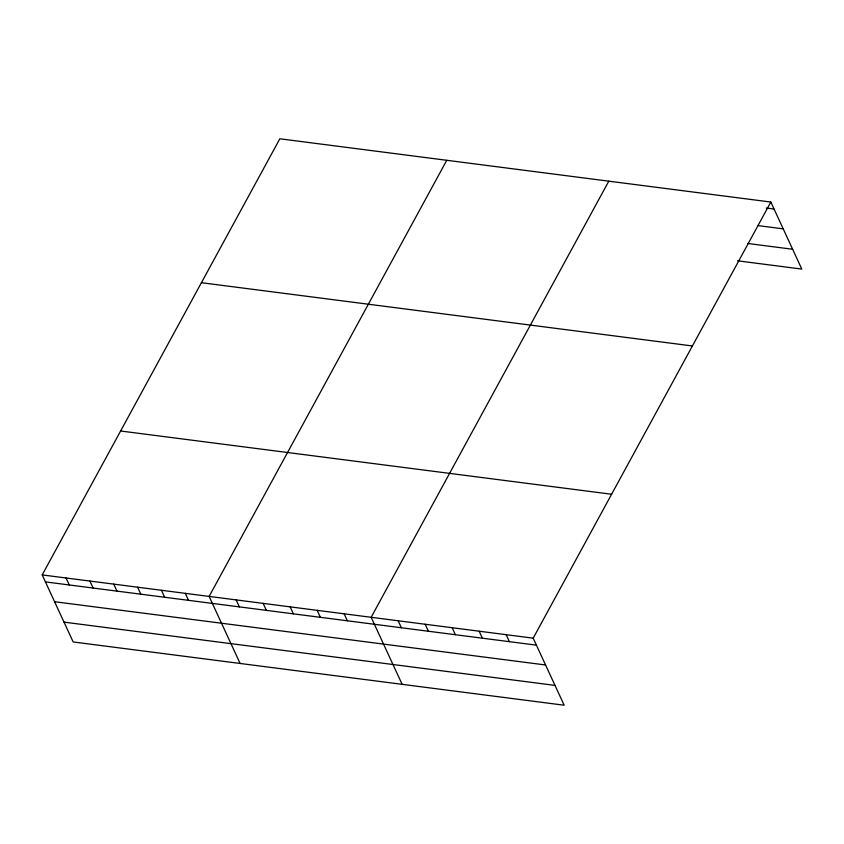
<?xml version="1.0" encoding="UTF-8"?>
<svg xmlns="http://www.w3.org/2000/svg" width="844" height="844" viewBox="0 0 844 844"><rect width="100%" height="100%" fill="white"/><g stroke="black" fill="none" stroke-linecap="round" stroke-linejoin="round"><path stroke-width="1.27" d="M770.825 202.043L533.186 638.169L564.161 705.215L73.175 641.957L42.2 574.912L279.839 138.785L770.825 202.043L801.8 269.088L737.508 260.796M446.771 160.297L209.133 596.423L240.107 663.458M608.798 181.175L371.16 617.302L402.134 684.336M766.331 208.035L774.053 209.027M757.49 225.538L783.211 228.851M747.636 243.462L792.643 249.265M201.421 282.708L692.407 345.966M120.618 430.999L611.605 494.246M42.2 574.912L533.186 638.169M45.428 581.896L536.404 645.154M54.586 601.719L545.562 664.977M64.017 622.134L555.004 685.391M506.178 634.688L509.407 641.672M479.17 631.217L482.399 638.191M452.173 627.736L455.401 634.72M425.165 624.254L428.393 631.238M398.157 620.773L401.385 627.757M344.152 613.82L347.38 620.804M317.154 610.339L320.372 617.323M290.146 606.857L293.374 613.841M263.138 603.376L266.366 610.36M236.141 599.905L239.369 606.889M185.29 593.353L188.518 600.337M161.436 590.272L164.664 597.257M137.593 587.202L140.821 594.187M113.74 584.132L116.968 591.116M89.897 581.062L93.125 588.046M66.043 577.992L69.271 584.966"/></g></svg>
